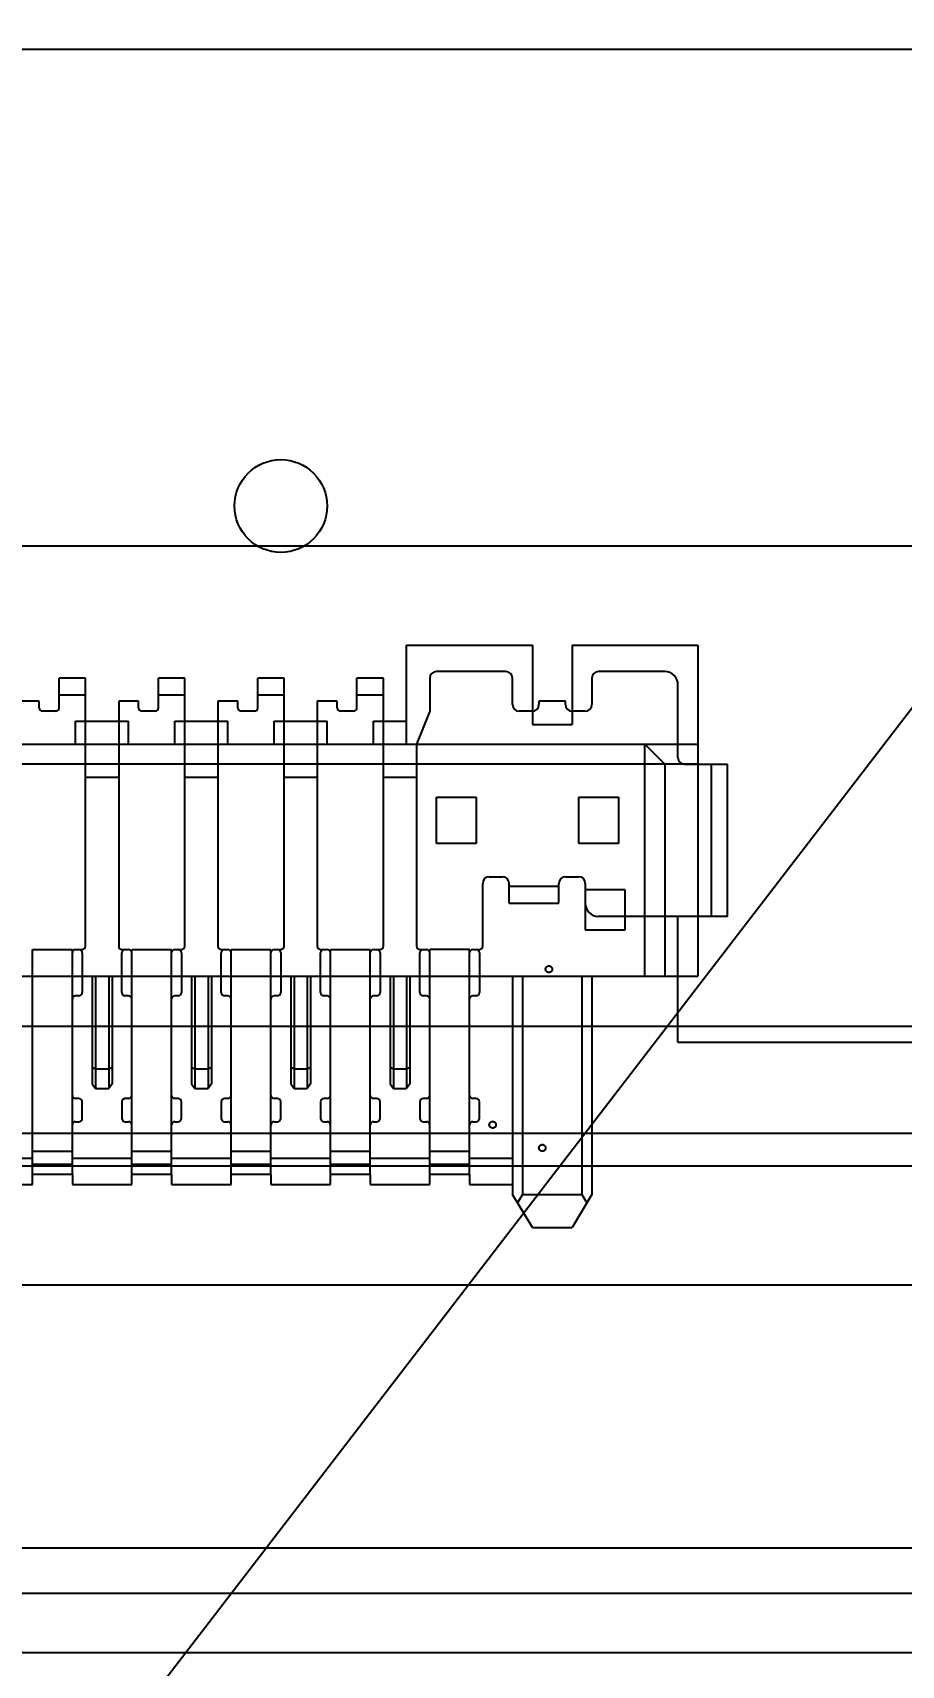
# Model space of a CAD drawing. Header units: millimetres. Extents: x 1391 to 3509, y 340 to 1753.
# Drawn here: x 2317.28 to 2330.4, y 653.59 to 678.25 of the extents above; entities that cross this region are included whole.
import ezdxf
from ezdxf import colors
from ezdxf.entities.mleader import LeaderData, LeaderLine
from ezdxf.math import Vec2, Vec3

# ---------------------------------------------------------------- set-up
doc = ezdxf.new("R2010")
doc.units = ezdxf.units.MM
doc.header["$LTSCALE"] = 46.255
doc.header["$PDMODE"] = 3
doc.header["$PDSIZE"] = 0.3125
doc.layers.get('0').update_dxf_attribs({"linetype": 'CONTINUOUS'})
doc.layers.get('Defpoints').update_dxf_attribs({"linetype": 'CONTINUOUS'})
doc.styles.get("Standard").update_dxf_attribs({"font": 'simfang.ttf'})
doc.dimstyles.new('DIMSTYLE_1', dxfattribs={"dimtxt": 5, "dimasz": 5, "dimexe": 0.18, "dimexo": 0.0625, "dimgap": 0.09, "dimtad": 1, "dimdec": 1, "dimdsep": 46, "dimtxsty": 'Standard', "dimblk": '_FILLED', "dimcen": 0.09, "dimclrt": 5, "dimadec": 0, "dimazin": 0, "dimtp": 0.5, "dimtm": 0.5, "dimtfac": 1, "dimtdec": 1, "dimtofl": 0, "dimtmove": 0, "dimatfit": 3, "dimldrblk": '_FILLED', "dimfxl": 1, "dimtolj": 1, "dimarcsym": 0})

# ---------------------------------------------------------------- blocks, each defined once
blk = doc.blocks.new('_FILLED')
at = {"color": 0, "linetype": 'ByBlock'}
blk.add_solid([(0, 0), (-1, 0.2), (-1, -0.2)], dxfattribs=at)
blk = doc.blocks.new('*D146')
at = {"color": 0, "lineweight": -2, "transparency": 16777216}
for p, q in [((2229.889, 1256.442), (3508.647, 1256.442)), ((3508.467, 675.502), (3508.467, 1251.442)), ((2229.889, 670.502), (3508.647, 670.502))]:
    blk.add_line(p, q, dxfattribs=at)
at = {"layer": 'Defpoints', "color": 0, "transparency": 16777216}
for p in [(2229.826, 1256.442), (3508.467, 1256.442), (2229.826, 670.502)]:
    blk.add_point(p, dxfattribs=at)
at = {"color": 0, "lineweight": -2, "transparency": 16777216, "xscale": 5, "yscale": 5, "zscale": 5}
for p, rotation in [((3508.467, 1256.442), 90), ((3508.467, 670.502), 270)]:
    blk.add_blockref('_FILLED', p, dxfattribs=dict(at, rotation=rotation))
at = {"color": 5, "transparency": 16777216, "insert": (3505.834, 963.472), "char_height": 5, "attachment_point": 5, "rotation": 90}
blk.add_mtext('\\A1;585.9', dxfattribs=at)
blk = doc.blocks.new('*D160')
at = {"color": 0, "lineweight": -2, "transparency": 16777216}
for p, q in [((2268.081, 670.564), (2268.081, 1710.806)), ((2273.081, 1710.626), (3275.976, 1710.626)), ((3280.976, 670.564), (3280.976, 1710.806))]:
    blk.add_line(p, q, dxfattribs=at)
at = {"layer": 'Defpoints', "color": 0, "transparency": 16777216}
for p in [(3280.976, 1710.626), (2268.081, 670.502), (3280.976, 670.502)]:
    blk.add_point(p, dxfattribs=at)
at = {"color": 0, "lineweight": -2, "transparency": 16777216, "xscale": 5, "yscale": 5, "zscale": 5, "rotation": 180}
blk.add_blockref('_FILLED', (2268.081, 1710.626), dxfattribs=at)
at = {"color": 0, "lineweight": -2, "transparency": 16777216, "xscale": 5, "yscale": 5, "zscale": 5}
blk.add_blockref('_FILLED', (3280.976, 1710.626), dxfattribs=at)
at = {"color": 5, "transparency": 16777216, "insert": (2774.529, 1713.259), "char_height": 5, "attachment_point": 5}
blk.add_mtext('\\A1;1012.9', dxfattribs=at)
blk = doc.blocks.new('*D161')
at = {"color": 0, "lineweight": -2, "transparency": 16777216}
for p, q in [((2229.826, 670.564), (2229.826, 1746.94)), ((3280.976, 670.564), (3280.976, 1746.94)), ((2234.826, 1746.76), (3275.976, 1746.76))]:
    blk.add_line(p, q, dxfattribs=at)
at = {"layer": 'Defpoints', "color": 0, "transparency": 16777216}
for p in [(3280.976, 1746.76), (2229.826, 670.502), (3280.976, 670.502)]:
    blk.add_point(p, dxfattribs=at)
at = {"color": 0, "lineweight": -2, "transparency": 16777216, "xscale": 5, "yscale": 5, "zscale": 5, "rotation": 180}
blk.add_blockref('_FILLED', (2229.826, 1746.76), dxfattribs=at)
at = {"color": 0, "lineweight": -2, "transparency": 16777216, "xscale": 5, "yscale": 5, "zscale": 5}
blk.add_blockref('_FILLED', (3280.976, 1746.76), dxfattribs=at)
at = {"color": 5, "transparency": 16777216, "insert": (2755.401, 1749.393), "char_height": 5, "attachment_point": 5}
blk.add_mtext('\\A1;1051.2', dxfattribs=at)
blk = doc.blocks.new('*D174')
at = {"color": 0, "lineweight": -2, "transparency": 16777216}
for p, q in [((3116.764, 1256.442), (1396.341, 1256.442)), ((1396.521, 668.242), (1396.521, 1251.442)), ((3116.764, 663.242), (1396.341, 663.242))]:
    blk.add_line(p, q, dxfattribs=at)
at = {"layer": 'Defpoints', "color": 0, "transparency": 16777216}
for p in [(1396.521, 1256.442), (3116.826, 1256.442), (3116.826, 663.242)]:
    blk.add_point(p, dxfattribs=at)
at = {"color": 0, "lineweight": -2, "transparency": 16777216, "xscale": 5, "yscale": 5, "zscale": 5}
for p, rotation in [((1396.521, 1256.442), 90), ((1396.521, 663.242), 270)]:
    blk.add_blockref('_FILLED', p, dxfattribs=dict(at, rotation=rotation))
at = {"color": 5, "transparency": 16777216, "insert": (1393.888, 1004.218), "char_height": 5, "attachment_point": 5, "rotation": 90}
blk.add_mtext('\\A1;593.2', dxfattribs=at)

msp = doc.modelspace()

# ---------------------------------------------------------------- linework, layer by layer
at = {"color": 3, "linetype": 'Continuous'}
for p, q in [((2197.326, 678.002), (3252.326, 678.002)), ((2322.926, 667.502), (2322.926, 669.002)), ((2322.926, 669.002), (2324.826, 669.002)), ((2324.826, 669.002), (2324.826, 667.802)), ((2325.426, 669.002), (2325.426, 667.802)), ((2325.426, 669.002), (2327.326, 669.002)), ((2327.326, 669.002), (2327.326, 664.002)), ((2324.426, 668.602), (2323.376, 668.602)), ((2326.826, 668.602), (2325.826, 668.602)), ((2317.676, 668.052), (2317.676, 668.502)), ((2318.076, 668.502), (2317.676, 668.502)), ((2318.076, 664.452), (2318.076, 668.502)), ((2319.176, 668.052), (2319.176, 668.502)), ((2319.576, 668.502), (2319.176, 668.502)), ((2319.576, 664.452), (2319.576, 668.502)), ((2320.676, 668.052), (2320.676, 668.502)), ((2320.676, 668.052), (2320.676, 668.502)), ((2321.076, 668.502), (2320.676, 668.502)), ((2321.076, 668.502), (2320.676, 668.502)), ((2321.076, 664.452), (2321.076, 668.502)), ((2321.076, 664.452), (2321.076, 668.502)), ((2322.176, 668.052), (2322.176, 668.502)), ((2322.176, 668.052), (2322.176, 668.502)), ((2322.576, 668.502), (2322.176, 668.502)), ((2322.576, 668.502), (2322.176, 668.502)), ((2322.576, 664.452), (2322.576, 668.502)), ((2322.576, 664.452), (2322.576, 668.502)), ((2323.276, 668.502), (2323.276, 668.002)), ((2324.526, 668.102), (2324.526, 668.502)), ((2325.726, 668.502), (2325.726, 668.102)), ((2327.026, 667.302), (2327.026, 668.402)), ((2317.376, 668.152), (2317.076, 668.152)), ((2317.376, 668.052), (2317.376, 668.152)), ((2317.676, 668.252), (2318.076, 668.252)), ((2318.576, 668.152), (2318.576, 664.452)), ((2318.876, 668.152), (2318.576, 668.152)), ((2318.876, 668.052), (2318.876, 668.152)), ((2319.176, 668.252), (2319.576, 668.252)), ((2320.076, 668.152), (2320.076, 664.452)), ((2320.076, 668.152), (2320.076, 664.452)), ((2320.376, 668.152), (2320.076, 668.152)), ((2320.376, 668.152), (2320.076, 668.152)), ((2320.376, 668.052), (2320.376, 668.152)), ((2320.376, 668.052), (2320.376, 668.152)), ((2320.676, 668.252), (2321.076, 668.252)), ((2320.676, 668.252), (2321.076, 668.252)), ((2321.576, 668.152), (2321.576, 664.452)), ((2321.576, 668.152), (2321.576, 664.452)), ((2321.876, 668.152), (2321.576, 668.152)), ((2321.876, 668.152), (2321.576, 668.152)), ((2321.876, 668.052), (2321.876, 668.152)), ((2321.876, 668.052), (2321.876, 668.152)), ((2322.176, 668.252), (2322.576, 668.252)), ((2322.176, 668.252), (2322.576, 668.252)), ((2324.926, 668.152), (2324.926, 668.102)), ((2325.326, 668.152), (2324.926, 668.152)), ((2325.326, 668.102), (2325.326, 668.152)), ((2317.626, 668.002), (2317.426, 668.002)), ((2319.126, 668.002), (2318.926, 668.002)), ((2320.626, 668.002), (2320.426, 668.002)), ((2320.626, 668.002), (2320.426, 668.002)), ((2322.126, 668.002), (2321.926, 668.002)), ((2322.126, 668.002), (2321.926, 668.002)), ((2323.276, 668.002), (2323.076, 667.502)), ((2324.826, 668.002), (2324.626, 668.002)), ((2325.626, 668.002), (2325.426, 668.002)), ((2317.926, 667.502), (2317.926, 667.852)), ((2317.926, 667.852), (2318.726, 667.852)), ((2318.726, 667.502), (2318.726, 667.852)), ((2319.426, 667.502), (2319.426, 667.852)), ((2319.426, 667.852), (2320.226, 667.852)), ((2319.426, 667.852), (2320.226, 667.852)), ((2320.226, 667.502), (2320.226, 667.852)), ((2320.226, 667.502), (2320.226, 667.852)), ((2320.926, 667.502), (2320.926, 667.852)), ((2320.926, 667.502), (2320.926, 667.852)), ((2320.926, 667.852), (2321.726, 667.852)), ((2320.926, 667.852), (2321.726, 667.852)), ((2321.726, 667.502), (2321.726, 667.852)), ((2321.726, 667.502), (2321.726, 667.852)), ((2322.426, 667.502), (2322.426, 667.852)), ((2322.426, 667.502), (2322.426, 667.852)), ((2322.426, 667.852), (2322.926, 667.852)), ((2324.826, 667.802), (2325.426, 667.802)), ((2306.326, 667.502), (2327.326, 667.502)), ((2323.076, 667.502), (2323.076, 664.452)), ((2326.526, 664.002), (2326.526, 667.502)), ((2326.526, 667.502), (2326.826, 667.202)), ((2327.326, 667.202), (2306.326, 667.202)), ((2326.826, 667.202), (2326.826, 664.002)), ((2327.126, 667.202), (2327.776, 667.202)), ((2327.526, 667.202), (2327.526, 664.902)), ((2327.776, 664.902), (2327.776, 667.202)), ((2318.576, 667.002), (2318.076, 667.002)), ((2320.076, 667.002), (2319.576, 667.002)), ((2320.076, 667.002), (2319.576, 667.002)), ((2321.576, 667.002), (2321.076, 667.002)), ((2321.576, 667.002), (2321.076, 667.002)), ((2323.076, 667.002), (2322.576, 667.002)), ((2323.376, 666.002), (2323.376, 666.702)), ((2323.376, 666.702), (2323.976, 666.702)), ((2323.976, 666.702), (2323.976, 666.002)), ((2325.526, 666.002), (2325.526, 666.702)), ((2325.526, 666.702), (2326.126, 666.702)), ((2326.126, 666.702), (2326.126, 666.002)), ((2323.976, 666.002), (2323.376, 666.002)), ((2326.126, 666.002), (2325.526, 666.002)), ((2324.076, 664.452), (2324.076, 665.402)), ((2324.176, 665.502), (2324.376, 665.502)), ((2324.476, 665.102), (2324.476, 665.402)), ((2325.226, 665.102), (2325.226, 665.402)), ((2325.326, 665.502), (2325.526, 665.502)), ((2325.626, 665.402), (2325.626, 665.102)), ((2325.226, 665.352), (2324.476, 665.352)), ((2326.226, 665.302), (2325.626, 665.302)), ((2326.226, 664.702), (2326.226, 665.302)), ((2324.476, 665.102), (2325.226, 665.102)), ((2325.626, 665.102), (2325.626, 664.702)), ((2327.776, 664.902), (2325.826, 664.902)), ((2327.026, 663.002), (2327.026, 664.902)), ((2325.626, 664.702), (2326.226, 664.702)), ((2317.276, 664.352), (2317.276, 664.402)), ((2317.276, 664.402), (2317.876, 664.402)), ((2317.276, 662.202), (2317.276, 664.352)), ((2317.876, 664.352), (2317.876, 664.402)), ((2317.876, 662.202), (2317.876, 664.352)), ((2317.926, 664.402), (2318.026, 664.402)), ((2318.026, 664.352), (2318.026, 663.752)), ((2318.626, 664.402), (2318.726, 664.402)), ((2318.626, 663.752), (2318.626, 664.352)), ((2318.776, 664.352), (2318.776, 664.402)), ((2318.776, 664.402), (2319.376, 664.402)), ((2318.776, 662.202), (2318.776, 664.352)), ((2319.376, 664.352), (2319.376, 664.402)), ((2319.376, 662.202), (2319.376, 664.352)), ((2319.426, 664.402), (2319.526, 664.402)), ((2319.526, 664.352), (2319.526, 663.752)), ((2320.126, 664.402), (2320.226, 664.402)), ((2320.126, 664.402), (2320.226, 664.402)), ((2320.126, 663.752), (2320.126, 664.352)), ((2320.126, 663.752), (2320.126, 664.352)), ((2320.276, 664.352), (2320.276, 664.402)), ((2320.276, 664.352), (2320.276, 664.402)), ((2320.276, 664.402), (2320.876, 664.402)), ((2320.276, 664.402), (2320.876, 664.402)), ((2320.276, 662.202), (2320.276, 664.352)), ((2320.276, 662.202), (2320.276, 664.352)), ((2320.876, 664.352), (2320.876, 664.402)), ((2320.876, 664.352), (2320.876, 664.402)), ((2320.876, 662.202), (2320.876, 664.352)), ((2320.876, 662.202), (2320.876, 664.352)), ((2320.926, 664.402), (2321.026, 664.402)), ((2320.926, 664.402), (2321.026, 664.402)), ((2321.026, 664.352), (2321.026, 663.752)), ((2321.026, 664.352), (2321.026, 663.752)), ((2321.626, 664.402), (2321.726, 664.402)), ((2321.626, 664.402), (2321.726, 664.402)), ((2321.626, 663.752), (2321.626, 664.352)), ((2321.626, 663.752), (2321.626, 664.352)), ((2321.776, 664.352), (2321.776, 664.402)), ((2321.776, 664.352), (2321.776, 664.402)), ((2321.776, 664.402), (2322.376, 664.402)), ((2321.776, 664.402), (2322.376, 664.402)), ((2321.776, 662.202), (2321.776, 664.352)), ((2321.776, 662.202), (2321.776, 664.352)), ((2322.376, 664.352), (2322.376, 664.402)), ((2322.376, 664.352), (2322.376, 664.402)), ((2322.376, 662.202), (2322.376, 664.352)), ((2322.376, 662.202), (2322.376, 664.352)), ((2322.426, 664.402), (2322.526, 664.402)), ((2322.426, 664.402), (2322.526, 664.402)), ((2322.526, 664.352), (2322.526, 663.752)), ((2322.526, 664.352), (2322.526, 663.752)), ((2323.126, 664.402), (2323.226, 664.402)), ((2323.126, 663.752), (2323.126, 664.352)), ((2323.276, 664.352), (2323.276, 664.402)), ((2323.876, 664.402), (2323.276, 664.402)), ((2323.276, 662.202), (2323.276, 664.352)), ((2323.876, 664.352), (2323.876, 664.402)), ((2323.876, 662.202), (2323.876, 664.352)), ((2323.926, 664.402), (2324.026, 664.402)), ((2324.026, 664.352), (2324.026, 663.752)), ((2310.976, 664.002), (2327.326, 664.002)), ((2318.176, 664.002), (2318.176, 662.373)), ((2318.226, 664.002), (2318.226, 662.302)), ((2318.426, 664.002), (2318.426, 662.302)), ((2318.476, 664.002), (2318.476, 662.373)), ((2319.676, 664.002), (2319.676, 662.373)), ((2319.676, 664.002), (2319.676, 662.373)), ((2319.726, 664.002), (2319.726, 662.302)), ((2319.726, 664.002), (2319.726, 662.302)), ((2319.926, 664.002), (2319.926, 662.302)), ((2319.926, 664.002), (2319.926, 662.302)), ((2319.976, 664.002), (2319.976, 662.373)), ((2319.976, 664.002), (2319.976, 662.373)), ((2321.176, 664.002), (2321.176, 662.373)), ((2321.176, 664.002), (2321.176, 662.373)), ((2321.226, 664.002), (2321.226, 662.302)), ((2321.226, 664.002), (2321.226, 662.302)), ((2321.426, 664.002), (2321.426, 662.302)), ((2321.426, 664.002), (2321.426, 662.302)), ((2321.476, 664.002), (2321.476, 662.373)), ((2321.476, 664.002), (2321.476, 662.373)), ((2322.676, 664.002), (2322.676, 662.373)), ((2322.726, 664.002), (2322.726, 662.302)), ((2322.926, 664.002), (2322.926, 662.302)), ((2322.976, 664.002), (2322.976, 662.373)), ((2324.526, 664.002), (2324.526, 660.702)), ((2324.676, 664.002), (2324.676, 660.702)), ((2325.576, 664.002), (2325.576, 660.702)), ((2325.726, 664.002), (2325.726, 660.702)), ((2317.976, 663.702), (2317.926, 663.702)), ((2318.726, 663.702), (2318.676, 663.702)), ((2319.476, 663.702), (2319.426, 663.702)), ((2320.226, 663.702), (2320.176, 663.702)), ((2320.226, 663.702), (2320.176, 663.702)), ((2320.976, 663.702), (2320.926, 663.702)), ((2320.976, 663.702), (2320.926, 663.702)), ((2321.726, 663.702), (2321.676, 663.702)), ((2321.726, 663.702), (2321.676, 663.702)), ((2322.476, 663.702), (2322.426, 663.702)), ((2322.476, 663.702), (2322.426, 663.702)), ((2323.226, 663.702), (2323.176, 663.702)), ((2323.976, 663.702), (2323.926, 663.702)), ((2327.026, 663.002), (3252.326, 663.002)), ((2318.176, 662.623), (2318.226, 662.602)), ((2318.226, 662.602), (2318.426, 662.602)), ((2318.426, 662.602), (2318.476, 662.623)), ((2319.676, 662.623), (2319.726, 662.602)), ((2319.676, 662.623), (2319.726, 662.602)), ((2319.726, 662.602), (2319.926, 662.602)), ((2319.726, 662.602), (2319.926, 662.602)), ((2319.926, 662.602), (2319.976, 662.623)), ((2319.926, 662.602), (2319.976, 662.623)), ((2321.176, 662.623), (2321.226, 662.602)), ((2321.176, 662.623), (2321.226, 662.602)), ((2321.226, 662.602), (2321.426, 662.602)), ((2321.226, 662.602), (2321.426, 662.602)), ((2321.426, 662.602), (2321.476, 662.623)), ((2321.426, 662.602), (2321.476, 662.623)), ((2322.676, 662.623), (2322.726, 662.602)), ((2322.726, 662.602), (2322.926, 662.602)), ((2322.926, 662.602), (2322.976, 662.623)), ((2317.276, 661.752), (2317.276, 662.202)), ((2317.876, 661.752), (2317.876, 662.202)), ((2318.176, 662.373), (2318.226, 662.302)), ((2318.226, 662.302), (2318.426, 662.302)), ((2318.476, 662.373), (2318.426, 662.302)), ((2318.776, 661.752), (2318.776, 662.202)), ((2319.376, 661.752), (2319.376, 662.202)), ((2319.676, 662.373), (2319.726, 662.302)), ((2319.676, 662.373), (2319.726, 662.302)), ((2319.726, 662.302), (2319.926, 662.302)), ((2319.726, 662.302), (2319.926, 662.302)), ((2319.976, 662.373), (2319.926, 662.302)), ((2319.976, 662.373), (2319.926, 662.302)), ((2320.276, 661.752), (2320.276, 662.202)), ((2320.276, 661.752), (2320.276, 662.202)), ((2320.876, 661.752), (2320.876, 662.202)), ((2320.876, 661.752), (2320.876, 662.202)), ((2321.176, 662.373), (2321.226, 662.302)), ((2321.176, 662.373), (2321.226, 662.302)), ((2321.226, 662.302), (2321.426, 662.302)), ((2321.226, 662.302), (2321.426, 662.302)), ((2321.476, 662.373), (2321.426, 662.302)), ((2321.476, 662.373), (2321.426, 662.302)), ((2321.776, 661.752), (2321.776, 662.202)), ((2321.776, 661.752), (2321.776, 662.202)), ((2322.376, 661.752), (2322.376, 662.202)), ((2322.376, 661.752), (2322.376, 662.202)), ((2322.676, 662.373), (2322.726, 662.302)), ((2322.726, 662.302), (2322.926, 662.302)), ((2322.976, 662.373), (2322.926, 662.302)), ((2323.276, 661.752), (2323.276, 662.202)), ((2323.876, 661.752), (2323.876, 662.202)), ((2317.976, 662.152), (2317.926, 662.152)), ((2318.026, 661.852), (2318.026, 662.102)), ((2318.626, 662.102), (2318.626, 661.852)), ((2318.726, 662.152), (2318.676, 662.152)), ((2319.476, 662.152), (2319.426, 662.152)), ((2319.526, 661.852), (2319.526, 662.102)), ((2320.126, 662.102), (2320.126, 661.852)), ((2320.126, 662.102), (2320.126, 661.852)), ((2320.226, 662.152), (2320.176, 662.152)), ((2320.226, 662.152), (2320.176, 662.152)), ((2320.976, 662.152), (2320.926, 662.152)), ((2320.976, 662.152), (2320.926, 662.152)), ((2321.026, 661.852), (2321.026, 662.102)), ((2321.026, 661.852), (2321.026, 662.102)), ((2321.626, 662.102), (2321.626, 661.852)), ((2321.626, 662.102), (2321.626, 661.852)), ((2321.726, 662.152), (2321.676, 662.152)), ((2321.726, 662.152), (2321.676, 662.152)), ((2322.476, 662.152), (2322.426, 662.152)), ((2322.476, 662.152), (2322.426, 662.152)), ((2322.526, 661.852), (2322.526, 662.102)), ((2322.526, 661.852), (2322.526, 662.102)), ((2323.126, 662.102), (2323.126, 661.852)), ((2323.226, 662.152), (2323.176, 662.152)), ((2323.976, 662.152), (2323.926, 662.152)), ((2324.026, 661.852), (2324.026, 662.102)), ((2317.276, 661.002), (2317.276, 661.752)), ((2317.876, 661.002), (2317.876, 661.752)), ((2317.926, 661.802), (2317.976, 661.802)), ((2318.676, 661.802), (2318.726, 661.802)), ((2318.776, 661.002), (2318.776, 661.752)), ((2319.376, 661.002), (2319.376, 661.752)), ((2319.426, 661.802), (2319.476, 661.802)), ((2320.176, 661.802), (2320.226, 661.802)), ((2320.176, 661.802), (2320.226, 661.802)), ((2320.276, 661.002), (2320.276, 661.752)), ((2320.276, 661.002), (2320.276, 661.752)), ((2320.876, 661.002), (2320.876, 661.752)), ((2320.876, 661.002), (2320.876, 661.752)), ((2320.926, 661.802), (2320.976, 661.802)), ((2320.926, 661.802), (2320.976, 661.802)), ((2321.676, 661.802), (2321.726, 661.802)), ((2321.676, 661.802), (2321.726, 661.802)), ((2321.776, 661.002), (2321.776, 661.752)), ((2321.776, 661.002), (2321.776, 661.752)), ((2322.376, 661.002), (2322.376, 661.752)), ((2322.376, 661.002), (2322.376, 661.752)), ((2322.426, 661.802), (2322.476, 661.802)), ((2322.426, 661.802), (2322.476, 661.802)), ((2323.176, 661.802), (2323.226, 661.802)), ((2323.276, 661.002), (2323.276, 661.752)), ((2323.876, 661.002), (2323.876, 661.752)), ((2323.926, 661.802), (2323.976, 661.802)), ((2316.376, 661.252), (2317.276, 661.252)), ((2317.876, 661.352), (2317.276, 661.352)), ((2317.876, 661.252), (2318.776, 661.252)), ((2319.376, 661.352), (2318.776, 661.352)), ((2319.376, 661.252), (2320.276, 661.252)), ((2319.376, 661.252), (2320.276, 661.252)), ((2320.876, 661.352), (2320.276, 661.352)), ((2320.876, 661.352), (2320.276, 661.352)), ((2320.876, 661.252), (2321.776, 661.252)), ((2320.876, 661.252), (2321.776, 661.252)), ((2322.376, 661.352), (2321.776, 661.352)), ((2322.376, 661.352), (2321.776, 661.352)), ((2322.376, 661.252), (2323.276, 661.252)), ((2323.876, 661.352), (2323.276, 661.352)), ((2323.876, 661.252), (2324.526, 661.252)), ((2317.876, 661.157), (2317.276, 661.157)), ((2317.276, 660.852), (2317.276, 661.002)), ((2317.876, 661.002), (2317.276, 661.002)), ((2317.876, 661.002), (2317.876, 660.852)), ((2319.376, 661.157), (2318.776, 661.157)), ((2318.776, 660.852), (2318.776, 661.002)), ((2319.376, 661.002), (2318.776, 661.002)), ((2319.376, 661.002), (2319.376, 660.852)), ((2320.876, 661.157), (2320.276, 661.157)), ((2320.876, 661.157), (2320.276, 661.157)), ((2320.276, 660.852), (2320.276, 661.002)), ((2320.276, 660.852), (2320.276, 661.002)), ((2320.876, 661.002), (2320.276, 661.002)), ((2320.876, 661.002), (2320.276, 661.002)), ((2320.876, 661.002), (2320.876, 660.852)), ((2320.876, 661.002), (2320.876, 660.852)), ((2322.376, 661.157), (2321.776, 661.157)), ((2322.376, 661.157), (2321.776, 661.157)), ((2321.776, 660.852), (2321.776, 661.002)), ((2321.776, 660.852), (2321.776, 661.002)), ((2322.376, 661.002), (2321.776, 661.002)), ((2322.376, 661.002), (2321.776, 661.002)), ((2322.376, 661.002), (2322.376, 660.852)), ((2322.376, 661.002), (2322.376, 660.852)), ((2323.876, 661.157), (2323.276, 661.157)), ((2323.276, 660.852), (2323.276, 661.002)), ((2323.876, 661.002), (2323.276, 661.002)), ((2323.876, 661.002), (2323.876, 660.852)), ((2316.376, 660.852), (2317.276, 660.852)), ((2317.876, 660.852), (2318.776, 660.852)), ((2319.376, 660.852), (2320.276, 660.852)), ((2319.376, 660.852), (2320.276, 660.852)), ((2320.876, 660.852), (2321.776, 660.852)), ((2320.876, 660.852), (2321.776, 660.852)), ((2322.376, 660.852), (2323.276, 660.852)), ((2323.876, 660.852), (2324.526, 660.852)), ((2324.826, 660.202), (2324.526, 660.702)), ((2324.676, 660.702), (2324.601, 660.577)), ((2324.676, 660.702), (2325.576, 660.702)), ((2325.726, 660.702), (2325.426, 660.202)), ((2325.576, 660.702), (2325.651, 660.577)), ((2324.826, 660.202), (2325.426, 660.202))]:
    msp.add_line(p, q, dxfattribs=at)
at = {"color": 7, "linetype": 'Continuous'}
for p, q in [((2336.252, 661.623), (2287.8, 661.623)), ((2336.252, 661.128), (2287.8, 661.128)), ((2336.733, 659.333), (2287.319, 659.333)), ((2341.245, 655.362), (2275.818, 655.362)), ((2341.09, 654.673), (2275.818, 654.673)), ((2339.729, 653.777), (2278.751, 653.777))]:
    msp.add_line(p, q, dxfattribs=at)
at = {"color": 3, "linetype": 'Continuous'}
for points in [[(2325.075, 664.055), (2325.073, 664.055), (2325.071, 664.055), (2325.069, 664.056), (2325.067, 664.056), (2325.065, 664.057), (2325.062, 664.057), (2325.06, 664.058), (2325.058, 664.058), (2325.057, 664.059), (2325.055, 664.06), (2325.053, 664.061), (2325.051, 664.062), (2325.049, 664.063), (2325.047, 664.064), (2325.046, 664.066), (2325.044, 664.067), (2325.042, 664.068), (2325.041, 664.07), (2325.039, 664.071), (2325.038, 664.073), (2325.037, 664.074), (2325.035, 664.076), (2325.034, 664.078), (2325.033, 664.08), (2325.032, 664.081), (2325.031, 664.083), (2325.03, 664.085), (2325.029, 664.087), (2325.029, 664.089), (2325.028, 664.091), (2325.028, 664.093), (2325.027, 664.095), (2325.027, 664.097), (2325.026, 664.099), (2325.026, 664.102), (2325.026, 664.104), (2325.026, 664.106), (2325.026, 664.108), (2325.026, 664.11), (2325.027, 664.112), (2325.027, 664.114), (2325.027, 664.116), (2325.028, 664.118), (2325.028, 664.12), (2325.029, 664.122), (2325.03, 664.124), (2325.031, 664.126), (2325.032, 664.128), (2325.033, 664.13), (2325.034, 664.132), (2325.035, 664.133), (2325.036, 664.135), (2325.037, 664.137), (2325.039, 664.138), (2325.04, 664.14), (2325.042, 664.141), (2325.043, 664.143), (2325.045, 664.144), (2325.047, 664.145), (2325.048, 664.147), (2325.05, 664.148), (2325.052, 664.149), (2325.054, 664.15), (2325.056, 664.151), (2325.058, 664.152), (2325.06, 664.152), (2325.062, 664.153), (2325.064, 664.154), (2325.066, 664.154), (2325.068, 664.154), (2325.07, 664.155), (2325.072, 664.155), (2325.074, 664.155), (2325.076, 664.155)], [(2325.076, 664.155), (2325.078, 664.155), (2325.08, 664.155), (2325.082, 664.155), (2325.085, 664.154), (2325.087, 664.154), (2325.089, 664.154), (2325.091, 664.153), (2325.093, 664.152), (2325.095, 664.152), (2325.097, 664.151), (2325.099, 664.15), (2325.1, 664.149), (2325.102, 664.148), (2325.104, 664.147), (2325.106, 664.145), (2325.107, 664.144), (2325.109, 664.143), (2325.111, 664.141), (2325.112, 664.14), (2325.113, 664.138), (2325.115, 664.137), (2325.116, 664.135), (2325.117, 664.133), (2325.119, 664.132), (2325.12, 664.13), (2325.121, 664.128), (2325.122, 664.126), (2325.122, 664.124), (2325.123, 664.122), (2325.124, 664.12), (2325.124, 664.118), (2325.125, 664.116), (2325.125, 664.114), (2325.126, 664.112), (2325.126, 664.11), (2325.126, 664.108), (2325.126, 664.106), (2325.126, 664.104), (2325.126, 664.101), (2325.126, 664.099), (2325.125, 664.097), (2325.125, 664.095), (2325.125, 664.093), (2325.124, 664.091), (2325.123, 664.089), (2325.123, 664.087), (2325.122, 664.085), (2325.121, 664.083), (2325.12, 664.081), (2325.119, 664.079), (2325.118, 664.078), (2325.117, 664.076), (2325.115, 664.074), (2325.114, 664.073), (2325.113, 664.071), (2325.111, 664.07), (2325.11, 664.068), (2325.108, 664.067), (2325.106, 664.065), (2325.105, 664.064), (2325.103, 664.063), (2325.101, 664.062), (2325.099, 664.061), (2325.097, 664.06), (2325.096, 664.059), (2325.094, 664.058), (2325.092, 664.058), (2325.09, 664.057), (2325.087, 664.056), (2325.085, 664.056), (2325.083, 664.056), (2325.081, 664.055), (2325.079, 664.055), (2325.077, 664.055), (2325.075, 664.055)], [(2324.225, 661.705), (2324.223, 661.705), (2324.221, 661.705), (2324.219, 661.706), (2324.217, 661.706), (2324.215, 661.707), (2324.212, 661.707), (2324.21, 661.708), (2324.208, 661.708), (2324.207, 661.709), (2324.205, 661.71), (2324.203, 661.711), (2324.201, 661.712), (2324.199, 661.713), (2324.197, 661.714), (2324.196, 661.716), (2324.194, 661.717), (2324.192, 661.718), (2324.191, 661.72), (2324.189, 661.721), (2324.188, 661.723), (2324.187, 661.724), (2324.185, 661.726), (2324.184, 661.728), (2324.183, 661.73), (2324.182, 661.731), (2324.181, 661.733), (2324.18, 661.735), (2324.179, 661.737), (2324.179, 661.739), (2324.178, 661.741), (2324.178, 661.743), (2324.177, 661.745), (2324.177, 661.747), (2324.176, 661.749), (2324.176, 661.752), (2324.176, 661.754), (2324.176, 661.756), (2324.176, 661.758), (2324.176, 661.76), (2324.177, 661.762), (2324.177, 661.764), (2324.177, 661.766), (2324.178, 661.768), (2324.178, 661.77), (2324.179, 661.772), (2324.18, 661.774), (2324.181, 661.776), (2324.182, 661.778), (2324.183, 661.78), (2324.184, 661.782), (2324.185, 661.783), (2324.186, 661.785), (2324.187, 661.787), (2324.189, 661.788), (2324.19, 661.79), (2324.192, 661.791), (2324.193, 661.793), (2324.195, 661.794), (2324.197, 661.795), (2324.198, 661.797), (2324.2, 661.798), (2324.202, 661.799), (2324.204, 661.8), (2324.206, 661.801), (2324.208, 661.802), (2324.21, 661.802), (2324.212, 661.803), (2324.214, 661.804), (2324.216, 661.804), (2324.218, 661.804), (2324.22, 661.805), (2324.222, 661.805), (2324.224, 661.805), (2324.226, 661.805)], [(2324.226, 661.805), (2324.228, 661.805), (2324.23, 661.805), (2324.232, 661.805), (2324.235, 661.804), (2324.237, 661.804), (2324.239, 661.804), (2324.241, 661.803), (2324.243, 661.802), (2324.245, 661.802), (2324.247, 661.801), (2324.249, 661.8), (2324.25, 661.799), (2324.252, 661.798), (2324.254, 661.797), (2324.256, 661.795), (2324.257, 661.794), (2324.259, 661.793), (2324.261, 661.791), (2324.262, 661.79), (2324.263, 661.788), (2324.265, 661.787), (2324.266, 661.785), (2324.267, 661.783), (2324.269, 661.782), (2324.27, 661.78), (2324.271, 661.778), (2324.272, 661.776), (2324.272, 661.774), (2324.273, 661.772), (2324.274, 661.77), (2324.274, 661.768), (2324.275, 661.766), (2324.275, 661.764), (2324.276, 661.762), (2324.276, 661.76), (2324.276, 661.758), (2324.276, 661.756), (2324.276, 661.754), (2324.276, 661.751), (2324.276, 661.749), (2324.275, 661.747), (2324.275, 661.745), (2324.275, 661.743), (2324.274, 661.741), (2324.273, 661.739), (2324.273, 661.737), (2324.272, 661.735), (2324.271, 661.733), (2324.27, 661.731), (2324.269, 661.729), (2324.268, 661.728), (2324.267, 661.726), (2324.265, 661.724), (2324.264, 661.723), (2324.263, 661.721), (2324.261, 661.72), (2324.26, 661.718), (2324.258, 661.717), (2324.256, 661.715), (2324.255, 661.714), (2324.253, 661.713), (2324.251, 661.712), (2324.249, 661.711), (2324.247, 661.71), (2324.246, 661.709), (2324.244, 661.708), (2324.242, 661.708), (2324.24, 661.707), (2324.237, 661.706), (2324.235, 661.706), (2324.233, 661.706), (2324.231, 661.705), (2324.229, 661.705), (2324.227, 661.705), (2324.225, 661.705)], [(2324.976, 661.355), (2324.974, 661.355), (2324.972, 661.355), (2324.97, 661.356), (2324.968, 661.356), (2324.966, 661.356), (2324.964, 661.357), (2324.962, 661.357), (2324.96, 661.358), (2324.958, 661.359), (2324.956, 661.36), (2324.954, 661.36), (2324.952, 661.361), (2324.95, 661.362), (2324.948, 661.364), (2324.947, 661.365), (2324.945, 661.366), (2324.943, 661.367), (2324.942, 661.369), (2324.94, 661.37), (2324.939, 661.372), (2324.937, 661.374), (2324.936, 661.375), (2324.935, 661.377), (2324.934, 661.379), (2324.933, 661.38), (2324.932, 661.382), (2324.931, 661.384), (2324.93, 661.386), (2324.929, 661.388), (2324.928, 661.39), (2324.928, 661.392), (2324.927, 661.394), (2324.927, 661.396), (2324.927, 661.398), (2324.926, 661.4), (2324.926, 661.403), (2324.926, 661.405), (2324.926, 661.407), (2324.926, 661.409), (2324.926, 661.411), (2324.927, 661.413), (2324.927, 661.415), (2324.928, 661.417), (2324.928, 661.419), (2324.929, 661.421), (2324.93, 661.423), (2324.93, 661.425), (2324.931, 661.427), (2324.932, 661.429), (2324.933, 661.431), (2324.934, 661.433), (2324.936, 661.434), (2324.937, 661.436), (2324.938, 661.438), (2324.94, 661.439), (2324.941, 661.441), (2324.943, 661.442), (2324.944, 661.444), (2324.946, 661.445), (2324.947, 661.446), (2324.949, 661.447), (2324.951, 661.448), (2324.953, 661.449), (2324.955, 661.45), (2324.957, 661.451), (2324.959, 661.452), (2324.961, 661.453), (2324.963, 661.453), (2324.965, 661.454), (2324.967, 661.454), (2324.969, 661.455), (2324.971, 661.455), (2324.973, 661.455), (2324.975, 661.455), (2324.977, 661.455)], [(2324.977, 661.455), (2324.979, 661.455), (2324.982, 661.455), (2324.984, 661.455), (2324.986, 661.454), (2324.988, 661.454), (2324.99, 661.453), (2324.992, 661.453), (2324.994, 661.452), (2324.996, 661.451), (2324.998, 661.45), (2325, 661.449), (2325.001, 661.448), (2325.003, 661.447), (2325.005, 661.446), (2325.007, 661.445), (2325.008, 661.443), (2325.01, 661.442), (2325.011, 661.441), (2325.013, 661.439), (2325.014, 661.438), (2325.016, 661.436), (2325.017, 661.434), (2325.018, 661.432), (2325.019, 661.431), (2325.02, 661.429), (2325.021, 661.427), (2325.022, 661.425), (2325.023, 661.423), (2325.023, 661.421), (2325.024, 661.419), (2325.025, 661.417), (2325.025, 661.415), (2325.026, 661.413), (2325.026, 661.411), (2325.026, 661.409), (2325.026, 661.407), (2325.026, 661.405), (2325.026, 661.402), (2325.026, 661.4), (2325.026, 661.398), (2325.025, 661.396), (2325.025, 661.394), (2325.024, 661.392), (2325.024, 661.39), (2325.023, 661.388), (2325.022, 661.386), (2325.021, 661.384), (2325.021, 661.382), (2325.02, 661.38), (2325.018, 661.379), (2325.017, 661.377), (2325.016, 661.375), (2325.015, 661.373), (2325.013, 661.372), (2325.012, 661.37), (2325.011, 661.369), (2325.009, 661.367), (2325.007, 661.366), (2325.006, 661.365), (2325.004, 661.364), (2325.002, 661.362), (2325, 661.361), (2324.998, 661.36), (2324.997, 661.36), (2324.995, 661.359), (2324.993, 661.358), (2324.991, 661.357), (2324.989, 661.357), (2324.987, 661.356), (2324.985, 661.356), (2324.982, 661.356), (2324.98, 661.355), (2324.978, 661.355), (2324.976, 661.355)]]:
    msp.add_lwpolyline(points, dxfattribs=at)
at = {"color": 7, "linetype": 'Continuous'}
msp.add_circle((2321.026, 671.102), 0.7, dxfattribs=at)
at = {"color": 3, "linetype": 'Continuous'}
for centre, radius, start, end in [((2323.376, 668.502), 0.1, 90, 180), ((2324.426, 668.502), 0.1, 0, 90), ((2325.826, 668.502), 0.1, 90, 180), ((2326.826, 668.402), 0.2, 0, 90), ((2317.426, 668.052), 0.05, 180, 270), ((2317.626, 668.052), 0.05, 270, 0), ((2318.926, 668.052), 0.05, 180, 270), ((2319.126, 668.052), 0.05, 270, 0), ((2320.426, 668.052), 0.05, 180, 270), ((2320.426, 668.052), 0.05, 180, 270), ((2320.626, 668.052), 0.05, 270, 0), ((2320.626, 668.052), 0.05, 270, 0), ((2321.926, 668.052), 0.05, 180, 270), ((2321.926, 668.052), 0.05, 180, 270), ((2322.126, 668.052), 0.05, 270, 0), ((2322.126, 668.052), 0.05, 270, 0), ((2324.626, 668.102), 0.1, 180, 270), ((2324.826, 668.102), 0.1, 270, 0), ((2325.426, 668.102), 0.1, 180, 270), ((2325.626, 668.102), 0.1, 270, 0), ((2327.126, 667.302), 0.1, 180, 270), ((2324.176, 665.402), 0.1, 90, 180), ((2324.376, 665.402), 0.1, 0, 90), ((2325.326, 665.402), 0.1, 90, 180), ((2325.526, 665.402), 0.1, 0, 90), ((2325.826, 665.102), 0.2, 180, 270), ((2318.026, 664.452), 0.05, 270, 0), ((2318.626, 664.452), 0.05, 180, 270), ((2319.526, 664.452), 0.05, 270, 0), ((2320.126, 664.452), 0.05, 180, 270), ((2320.126, 664.452), 0.05, 180, 270), ((2321.026, 664.452), 0.05, 270, 0), ((2321.026, 664.452), 0.05, 270, 0), ((2321.626, 664.452), 0.05, 180, 270), ((2321.626, 664.452), 0.05, 180, 270), ((2322.526, 664.452), 0.05, 270, 0), ((2322.526, 664.452), 0.05, 270, 0), ((2323.126, 664.452), 0.05, 180, 270), ((2324.026, 664.452), 0.05, 270, 0), ((2317.926, 664.352), 0.05, 90, 180), ((2317.976, 664.352), 0.05, 0, 90), ((2318.676, 664.352), 0.05, 90, 180), ((2318.726, 664.352), 0.05, 0, 90), ((2319.426, 664.352), 0.05, 90, 180), ((2319.476, 664.352), 0.05, 0, 90), ((2320.176, 664.352), 0.05, 90, 180), ((2320.176, 664.352), 0.05, 90, 180), ((2320.226, 664.352), 0.05, 0, 90), ((2320.226, 664.352), 0.05, 0, 90), ((2320.926, 664.352), 0.05, 90, 180), ((2320.926, 664.352), 0.05, 90, 180), ((2320.976, 664.352), 0.05, 0, 90), ((2320.976, 664.352), 0.05, 0, 90), ((2321.676, 664.352), 0.05, 90, 180), ((2321.676, 664.352), 0.05, 90, 180), ((2321.726, 664.352), 0.05, 0, 90), ((2321.726, 664.352), 0.05, 0, 90), ((2322.426, 664.352), 0.05, 90, 180), ((2322.426, 664.352), 0.05, 90, 180), ((2322.476, 664.352), 0.05, 0, 90), ((2322.476, 664.352), 0.05, 0, 90), ((2323.176, 664.352), 0.05, 90, 180), ((2323.226, 664.352), 0.05, 0, 90), ((2323.926, 664.352), 0.05, 90, 180), ((2323.976, 664.352), 0.05, 0, 90), ((2317.926, 663.652), 0.05, 90, 180), ((2317.976, 663.752), 0.05, 270, 0), ((2318.676, 663.752), 0.05, 180, 270), ((2318.726, 663.652), 0.05, 0, 90), ((2319.426, 663.652), 0.05, 90, 180), ((2319.476, 663.752), 0.05, 270, 0), ((2320.176, 663.752), 0.05, 180, 270), ((2320.176, 663.752), 0.05, 180, 270), ((2320.226, 663.652), 0.05, 0, 90), ((2320.226, 663.652), 0.05, 0, 90), ((2320.926, 663.652), 0.05, 90, 180), ((2320.926, 663.652), 0.05, 90, 180), ((2320.976, 663.752), 0.05, 270, 0), ((2320.976, 663.752), 0.05, 270, 0), ((2321.676, 663.752), 0.05, 180, 270), ((2321.676, 663.752), 0.05, 180, 270), ((2321.726, 663.652), 0.05, 0, 90), ((2321.726, 663.652), 0.05, 0, 90), ((2322.426, 663.652), 0.05, 90, 180), ((2322.426, 663.652), 0.05, 90, 180), ((2322.476, 663.752), 0.05, 270, 0), ((2322.476, 663.752), 0.05, 270, 0), ((2323.176, 663.752), 0.05, 180, 270), ((2323.226, 663.652), 0.05, 0, 90), ((2323.926, 663.652), 0.05, 90, 180), ((2323.976, 663.752), 0.05, 270, 0), ((2317.926, 662.202), 0.05, 180, 270), ((2318.726, 662.202), 0.05, 270, 0), ((2319.426, 662.202), 0.05, 180, 270), ((2320.226, 662.202), 0.05, 270, 0), ((2320.226, 662.202), 0.05, 270, 0), ((2320.926, 662.202), 0.05, 180, 270), ((2320.926, 662.202), 0.05, 180, 270), ((2321.726, 662.202), 0.05, 270, 0), ((2321.726, 662.202), 0.05, 270, 0), ((2322.426, 662.202), 0.05, 180, 270), ((2322.426, 662.202), 0.05, 180, 270), ((2323.226, 662.202), 0.05, 270, 0), ((2323.926, 662.202), 0.05, 180, 270), ((2317.976, 662.102), 0.05, 0, 90), ((2318.676, 662.102), 0.05, 90, 180), ((2319.476, 662.102), 0.05, 0, 90), ((2320.176, 662.102), 0.05, 90, 180), ((2320.176, 662.102), 0.05, 90, 180), ((2320.976, 662.102), 0.05, 0, 90), ((2320.976, 662.102), 0.05, 0, 90), ((2321.676, 662.102), 0.05, 90, 180), ((2321.676, 662.102), 0.05, 90, 180), ((2322.476, 662.102), 0.05, 0, 90), ((2322.476, 662.102), 0.05, 0, 90), ((2323.176, 662.102), 0.05, 90, 180), ((2323.976, 662.102), 0.05, 0, 90), ((2317.926, 661.752), 0.05, 90, 180), ((2317.976, 661.852), 0.05, 270, 0), ((2318.676, 661.852), 0.05, 180, 270), ((2318.726, 661.752), 0.05, 0, 90), ((2319.426, 661.752), 0.05, 90, 180), ((2319.476, 661.852), 0.05, 270, 0), ((2320.176, 661.852), 0.05, 180, 270), ((2320.176, 661.852), 0.05, 180, 270), ((2320.226, 661.752), 0.05, 0, 90), ((2320.226, 661.752), 0.05, 0, 90), ((2320.926, 661.752), 0.05, 90, 180), ((2320.926, 661.752), 0.05, 90, 180), ((2320.976, 661.852), 0.05, 270, 0), ((2320.976, 661.852), 0.05, 270, 0), ((2321.676, 661.852), 0.05, 180, 270), ((2321.676, 661.852), 0.05, 180, 270), ((2321.726, 661.752), 0.05, 0, 90), ((2321.726, 661.752), 0.05, 0, 90), ((2322.426, 661.752), 0.05, 90, 180), ((2322.426, 661.752), 0.05, 90, 180), ((2322.476, 661.852), 0.05, 270, 0), ((2322.476, 661.852), 0.05, 270, 0), ((2323.176, 661.852), 0.05, 180, 270), ((2323.226, 661.752), 0.05, 0, 90), ((2323.926, 661.752), 0.05, 90, 180), ((2323.976, 661.852), 0.05, 270, 0)]:
    msp.add_arc(centre, radius, start, end, dxfattribs=at)

# ---------------------------------------------------------------- dimensions: what is measured, and where the dimension line sits
at = {"color": 2}
for base, p1, p2, picture, middle in [((3280.976116305, 1746.76045146), (2229.826116305, 670.501995579), (3280.976116305, 670.501995579), '*D161', (2755.401116305, 1749.393308603)), ((3280.976, 1710.626), (2268.081, 670.502), (3280.976, 670.502), '*D160', (2774.529, 1713.259))]:
    dim = msp.add_linear_dim(base=base, p1=p1, p2=p2, dimstyle='DIMSTYLE_1', dxfattribs=at)
    dim.commit()
    dim.dimension.update_dxf_attribs({"geometry": picture, "text_midpoint": middle})
dim = msp.add_linear_dim(base=(1396.521, 1256.442), p1=(3116.826, 663.242), p2=(3116.826, 1256.442), angle=90, dimstyle='DIMSTYLE_1', dxfattribs=at)
dim.commit()
dim.dimension.update_dxf_attribs({"geometry": '*D174', "text_midpoint": (1396.521, 1004.218), "dimtype": 160})
dim = msp.add_linear_dim(base=(3508.467, 1256.442), p1=(2229.826, 670.502), p2=(2229.826, 1256.442), angle=90, dimstyle='DIMSTYLE_1', dxfattribs=at)
dim.commit()
dim.dimension.update_dxf_attribs({"geometry": '*D146', "text_midpoint": (3505.834, 963.472)})

# ---------------------------------------------------------------- leaders
at = {"color": 6}
ml = msp.add_multileader_mtext('Standard', dxfattribs=at)
ml.set_content('红色阴影区域由于光学主观需要，必须补贴醋酸布胶带', color=6)
ml.set_leader_properties()
ml.build(insert=Vec2(0, 0))
ml.multileader.update_dxf_attribs({"text_right_attachment_type": 6, "dogleg_length": 0.36})
ctx = ml.context
ctx.base_point, ctx.char_height, ctx.plane_origin = Vec3(1914.403, 592.223), 10, Vec3(2336.675, 676.002)
ctx.right_attachment, ctx.text_align_type = 6, 2
notes = []
notes.append((ctx, [(0, (1, 1, 0), (2267.563, 586.108), (-1, 0), 0.36, [(0, [(2336.675, 676.002)], 0, [])])]))
ctx.mtext.insert, ctx.mtext.alignment, ctx.mtext.flow_direction = Vec3(2265.203, 598.108), 3, 5
for ctx, leaders in notes:
    for number, flags, end, landing, length, lines in leaders:
        leader = LeaderData()
        leader.index, (leader.has_last_leader_line, leader.has_dogleg_vector, leader.attachment_direction) = number, flags
        leader.last_leader_point, leader.dogleg_vector, leader.dogleg_length = Vec3(end), Vec3(landing), length
        for number, points, colour, breaks in lines:
            line = LeaderLine()
            line.index, line.vertices, line.color, line.breaks = number, Vec3.list(points), colors.encode_raw_color(colour), breaks
            leader.lines.append(line)
        ctx.leaders.append(leader)

doc.saveas('drawing.dxf')
